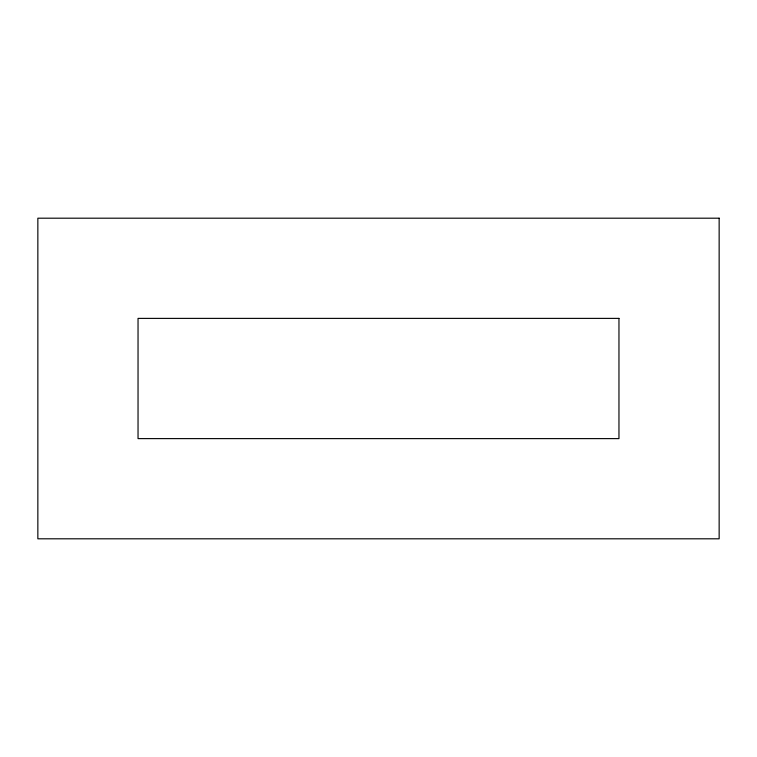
<?xml version="1.0" encoding="UTF-8"?>
<svg xmlns="http://www.w3.org/2000/svg" width="757" height="757" viewBox="0 0 757 757"><rect width="100%" height="100%" fill="white"/><g stroke="black" fill="none" stroke-linecap="round" stroke-linejoin="round"><path stroke-width="1.14" d="M719.15 218.196L37.85 218.196L37.85 538.804L719.15 538.804L719.15 218.196M618.961 318.385L138.039 318.385L138.039 438.615L618.961 438.615L618.961 318.385"/></g></svg>
